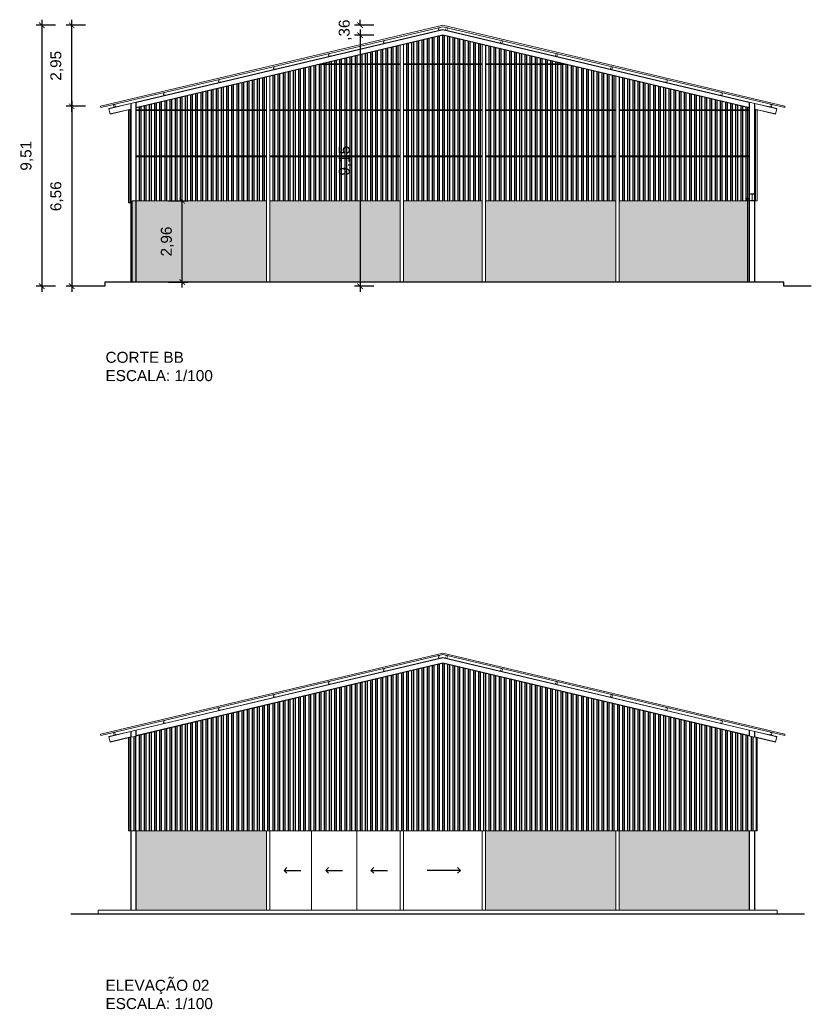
# Model space of a CAD drawing. Header units: inches. Extents: x 1286 to 7442, y -84 to 3420.
# Drawn here: x 2522.95 to 2551.81, y 58 to 94.05 of the extents above; entities that cross this region are included whole.
import ezdxf

# ---------------------------------------------------------------- set-up
doc = ezdxf.new("R2010")
doc.units = ezdxf.units.IN
doc.header["$LTSCALE"] = 3
doc.header["$MEASUREMENT"] = 0
for name, color, linetype, lineweight in [('ARQ_AÇO', 4, 'Continuous', 5), ('ARQ_ESQUADRIAS', 3, 'Continuous', 5), ('ARQ_PAREDE', 5, 'Continuous', 5), ('ARQ_VISTA', 2, 'Continuous', 5)]:
    doc.layers.add(name, color=color, linetype=linetype, lineweight=lineweight)
for name, color, linetype in [('ARQ_COTAS', 133, 'Continuous'), ('ARQ_HATCH', 8, 'Continuous'), ('ARQ_INDICAÇÃO', 133, 'Continuous'), ('ARQ_TEXTO', 133, 'Continuous')]:
    doc.layers.add(name, color=color, linetype=linetype)
doc.styles.add('1 - 200', font='arial.ttf', dxfattribs={"height": 0.4})
doc.dimstyles.new('1 - 200', dxfattribs={"dimtxt": 0.4, "dimasz": 0.2, "dimexe": 0.2, "dimexo": 0.2, "dimgap": 0.3, "dimtad": 1, "dimzin": 4, "dimtxsty": '1 - 200', "dimblk": 'ARCHTICK', "dimcen": 0.1, "dimdle": 0.2, "dimclrd": 256, "dimclre": 256, "dimclrt": 256, "dimazin": 0, "dimtfac": 1, "dimtix": 1, "dimtofl": 0, "dimtmove": 2, "dimatfit": 3, "dimldrblk": 'OPEN90', "dimfxl": 0.5, "dimfxlon": 1, "dimtolj": 1, "dimtzin": 0, "dimlwd": -1, "dimlwe": -1, "dimarcsym": 0})
pattern_1 = [(37.5, (0, 0), (-0.01259867, 0.385364754), [0, -0.304, 0, -0.34, 0, -0.325]), (7.5, (0, 0), (0.35395534, 0.56442921), [0, -0.164, 0, -0.274, 0, -0.105]), (327.5, (-0.246, 0), (0.622828372, 0.00113181), [0, -0.1, 0, -0.36, 0, -0.47]), (317.5, (-0.246, 0), (0.60122532, 0.17553511), [0, -0.05, 0, -0.236, 0, -0.27])]

# ---------------------------------------------------------------- blocks, each defined once
blk = doc.blocks.new('A$Cf1c9a2c4')
at = {"layer": 'ARQ_AÇO'}
blk.add_lwpolyline([(-0.01, 0.0025), (-0.01, 0.06), (0, 0.06), (0, -0.06), (-0.01, -0.06), (-0.01, -0.0025), (-0.25, -0.0025), (-0.25, -0.06), (-0.26, -0.06), (-0.26, 0.06), (-0.25, 0.06), (-0.25, 0.0025), (-0.01, 0.0025)], dxfattribs=at)
blk = doc.blocks.new('_ArchTick')
at = {"color": 0, "linetype": 'ByBlock', "const_width": 0.15}
blk.add_lwpolyline([(-0.5, -0.5), (0.5, 0.5)], dxfattribs=at)
blk = doc.blocks.new('_Open90')
at = {"color": 0, "linetype": 'ByBlock', "lineweight": -2}
for p, q in [((0, 0), (-1, 0)), ((-0.5, 0.5), (0, 0)), ((0, 0), (-0.5, -0.5))]:
    blk.add_line(p, q, dxfattribs=at)
blk = doc.blocks.new('*D211')
at = {"layer": 'ARQ_COTAS', "transparency": 16777216}
for p, q in [((2535.858, 93.495), (2535.158, 93.495)), ((2535.358, 93.695), (2535.358, 84.145)), ((2535.858, 84.345), (2535.158, 84.345))]:
    blk.add_line(p, q, dxfattribs=at)
at = {"layer": 'Defpoints', "color": 0, "transparency": 16777216}
for p in [(2538.374, 93.495), (2535.358, 84.345), (2551.305, 84.345)]:
    blk.add_point(p, dxfattribs=at)
at = {"layer": 'ARQ_COTAS', "transparency": 16777216, "xscale": 0.2, "yscale": 0.2, "zscale": 0.2}
for p, rotation in [((2535.358, 93.495), 90), ((2535.358, 84.345), 270)]:
    blk.add_blockref('_ArchTick', p, dxfattribs=dict(at, rotation=rotation))
at = {"layer": 'ARQ_COTAS', "transparency": 16777216, "insert": (2534.817, 88.92), "char_height": 0.4, "attachment_point": 5, "rotation": 90, "style": '1 - 200'}
blk.add_mtext('\\A1;9,15', dxfattribs=at)
blk = doc.blocks.new('*D212')
at = {"layer": 'ARQ_COTAS', "transparency": 16777216}
for p, q in [((2535.858, 93.855), (2535.158, 93.855)), ((2535.358, 93.855), (2535.358, 94.055)), ((2535.858, 93.495), (2535.158, 93.495)), ((2535.358, 93.495), (2535.358, 93.295))]:
    blk.add_line(p, q, dxfattribs=at)
at = {"layer": 'Defpoints', "color": 0, "transparency": 16777216}
for p in [(2535.358, 93.855), (2538.374, 93.855), (2538.374, 93.495)]:
    blk.add_point(p, dxfattribs=at)
at = {"layer": 'ARQ_COTAS', "transparency": 16777216, "xscale": 0.2, "yscale": 0.2, "zscale": 0.2}
for p, rotation in [((2535.358, 93.855), 270), ((2535.358, 93.495), 90)]:
    blk.add_blockref('_ArchTick', p, dxfattribs=dict(at, rotation=rotation))
at = {"layer": 'ARQ_COTAS', "transparency": 16777216, "insert": (2534.817, 93.675), "char_height": 0.4, "attachment_point": 5, "rotation": 90, "style": '1 - 200'}
blk.add_mtext('\\A1;,36', dxfattribs=at)
blk = doc.blocks.new('*D213')
at = {"layer": 'ARQ_COTAS', "transparency": 16777216}
for p, q in [((2528.874, 84.295), (2528.874, 87.655)), ((2528.374, 87.455), (2529.074, 87.455)), ((2528.374, 84.495), (2529.074, 84.495))]:
    blk.add_line(p, q, dxfattribs=at)
at = {"layer": 'Defpoints', "color": 0, "transparency": 16777216}
for p in [(2527.189, 87.455), (2528.874, 87.455), (2527.189, 84.495)]:
    blk.add_point(p, dxfattribs=at)
at = {"layer": 'ARQ_COTAS', "transparency": 16777216, "xscale": 0.2, "yscale": 0.2, "zscale": 0.2}
for p, rotation in [((2528.874, 87.455), 90), ((2528.874, 84.495), 270)]:
    blk.add_blockref('_ArchTick', p, dxfattribs=dict(at, rotation=rotation))
at = {"layer": 'ARQ_COTAS', "transparency": 16777216, "insert": (2528.333, 85.975), "char_height": 0.4, "attachment_point": 5, "rotation": 90, "style": '1 - 200'}
blk.add_mtext('\\A1;2,96', dxfattribs=at)
blk = doc.blocks.new('*D214')
at = {"layer": 'ARQ_COTAS', "transparency": 16777216}
for p, q in [((2525.345, 90.902), (2524.645, 90.902)), ((2524.845, 91.102), (2524.845, 84.145)), ((2525.345, 84.345), (2524.645, 84.345))]:
    blk.add_line(p, q, dxfattribs=at)
at = {"layer": 'Defpoints', "color": 0, "transparency": 16777216}
for p in [(2525.899, 90.902), (2524.845, 84.345), (2550.805, 84.345)]:
    blk.add_point(p, dxfattribs=at)
at = {"layer": 'ARQ_COTAS', "transparency": 16777216, "xscale": 0.2, "yscale": 0.2, "zscale": 0.2}
for p, rotation in [((2524.845, 90.902), 90), ((2524.845, 84.345), 270)]:
    blk.add_blockref('_ArchTick', p, dxfattribs=dict(at, rotation=rotation))
at = {"layer": 'ARQ_COTAS', "transparency": 16777216, "insert": (2524.304, 87.624), "char_height": 0.4, "attachment_point": 5, "rotation": 90, "style": '1 - 200'}
blk.add_mtext('\\A1;6,56', dxfattribs=at)
blk = doc.blocks.new('*D215')
at = {"layer": 'ARQ_COTAS', "transparency": 16777216}
for p, q in [((2525.345, 93.855), (2524.645, 93.855)), ((2524.845, 90.702), (2524.845, 94.055)), ((2525.345, 90.902), (2524.645, 90.902))]:
    blk.add_line(p, q, dxfattribs=at)
at = {"layer": 'Defpoints', "color": 0, "transparency": 16777216}
for p in [(2524.845, 93.855), (2538.374, 93.855), (2525.899, 90.902)]:
    blk.add_point(p, dxfattribs=at)
at = {"layer": 'ARQ_COTAS', "transparency": 16777216, "xscale": 0.2, "yscale": 0.2, "zscale": 0.2}
for p, rotation in [((2524.845, 93.855), 90), ((2524.845, 90.902), 270)]:
    blk.add_blockref('_ArchTick', p, dxfattribs=dict(at, rotation=rotation))
at = {"layer": 'ARQ_COTAS', "transparency": 16777216, "insert": (2524.304, 92.378), "char_height": 0.4, "attachment_point": 5, "rotation": 90, "style": '1 - 200'}
blk.add_mtext('\\A1;2,95', dxfattribs=at)
blk = doc.blocks.new('*D216')
at = {"layer": 'ARQ_COTAS', "transparency": 16777216}
for p, q in [((2524.256, 93.855), (2523.556, 93.855)), ((2523.756, 94.055), (2523.756, 84.145)), ((2524.256, 84.345), (2523.556, 84.345))]:
    blk.add_line(p, q, dxfattribs=at)
at = {"layer": 'Defpoints', "color": 0, "transparency": 16777216}
for p in [(2538.374, 93.855), (2523.756, 84.345), (2551.305, 84.345)]:
    blk.add_point(p, dxfattribs=at)
at = {"layer": 'ARQ_COTAS', "transparency": 16777216, "xscale": 0.2, "yscale": 0.2, "zscale": 0.2}
for p, rotation in [((2523.756, 93.855), 90), ((2523.756, 84.345), 270)]:
    blk.add_blockref('_ArchTick', p, dxfattribs=dict(at, rotation=rotation))
at = {"layer": 'ARQ_COTAS', "transparency": 16777216, "insert": (2523.216, 89.1), "char_height": 0.4, "attachment_point": 5, "rotation": 90, "style": '1 - 200'}
blk.add_mtext('\\A1;9,51', dxfattribs=at)

msp = doc.modelspace()

# ---------------------------------------------------------------- hatches: boundary and pattern name
at = {"layer": 'ARQ_HATCH'}
h = msp.add_hatch(dxfattribs=at)
h.set_pattern_fill('ANSI32', color=250, scale=0.5, angle=45)
h.paths.add_polyline_path([(2531.949, 89.064), (2527.199, 89.064), (2527.199, 87.455), (2531.949, 87.455)])
h.paths.add_polyline_path([(2531.949, 90.744), (2527.199, 90.744), (2527.199, 89.094), (2531.949, 89.094)])
h.paths.add_polyline_path([(2531.949, 91.974), (2527.199, 90.85), (2527.199, 90.774), (2531.949, 90.774)])
h.paths.add_polyline_path([(2536.819, 92.423), (2533.844, 92.423), (2532.069, 92.003), (2532.069, 90.774), (2536.819, 90.774)])
h.paths.add_polyline_path([(2536.819, 90.744), (2532.069, 90.744), (2532.069, 89.094), (2536.819, 89.094)])
h.paths.add_polyline_path([(2536.819, 89.064), (2532.069, 89.064), (2532.069, 87.455), (2536.819, 87.455)])
h.paths.add_polyline_path([(2539.809, 89.064), (2536.939, 89.064), (2536.939, 87.455), (2539.809, 87.455)])
h.paths.add_polyline_path([(2539.809, 90.744), (2536.939, 90.744), (2536.939, 89.094), (2539.809, 89.094)])
h.paths.add_polyline_path([(2539.809, 92.423), (2536.939, 92.423), (2536.939, 90.774), (2539.809, 90.774)])
h.paths.add_polyline_path([(2538.374, 93.495), (2536.939, 93.155), (2536.939, 92.453), (2539.809, 92.453), (2539.809, 93.155)])
h.paths.add_polyline_path([(2536.819, 93.127), (2533.971, 92.453), (2536.819, 92.453)])
h.paths.add_polyline_path([(2539.929, 93.127), (2539.929, 92.453), (2542.777, 92.453)])
h.paths.add_polyline_path([(2544.679, 92.003), (2542.904, 92.423), (2539.929, 92.423), (2539.929, 90.774), (2544.679, 90.774)])
h.paths.add_polyline_path([(2544.679, 90.744), (2539.929, 90.744), (2539.929, 89.094), (2544.679, 89.094)])
h.paths.add_polyline_path([(2544.679, 89.064), (2539.929, 89.064), (2539.929, 87.455), (2544.679, 87.455)])
h.paths.add_polyline_path([(2549.549, 89.064), (2544.799, 89.064), (2544.799, 87.455), (2549.459, 87.455), (2549.459, 87.555), (2549.549, 87.555)])
h.paths.add_polyline_path([(2549.549, 90.744), (2544.799, 90.744), (2544.799, 89.094), (2549.549, 89.094)])
h.paths.add_polyline_path([(2544.799, 91.974), (2544.799, 90.774), (2549.549, 90.774), (2549.549, 90.85)])
h = msp.add_hatch(dxfattribs=at)
h.set_pattern_fill('AR-SAND', color=250, scale=0.2)
h.set_pattern_definition(pattern_1)
h.paths.add_polyline_path([(2549.479, 87.455), (2549.459, 87.455), (2544.799, 87.455), (2544.799, 84.495), (2549.479, 84.495)])
h.paths.add_polyline_path([(2544.679, 87.455), (2539.929, 87.455), (2539.929, 84.495), (2544.679, 84.495)])
h.paths.add_polyline_path([(2539.809, 87.455), (2536.939, 87.455), (2536.939, 84.495), (2539.809, 84.495)])
h.paths.add_polyline_path([(2536.819, 87.455), (2532.069, 87.455), (2532.069, 84.495), (2536.819, 84.495)])
h.paths.add_polyline_path([(2531.949, 87.455), (2527.199, 87.455), (2527.199, 84.495), (2531.949, 84.495)])
h = msp.add_hatch(dxfattribs=at)
h.set_pattern_fill('ANSI32', color=2, scale=0.5, angle=45)
h.paths.add_polyline_path([(2549.829, 67.888), (2549.749, 67.907), (2538.374, 70.61), (2526.919, 67.888), (2526.919, 64.499), (2549.829, 64.499)])
h = msp.add_hatch(dxfattribs=at)
h.set_pattern_fill('AR-SAND', scale=0.2)
h.set_pattern_definition(pattern_1)
h.paths.add_polyline_path([(2549.549, 64.499), (2544.799, 64.499), (2544.799, 61.61), (2549.549, 61.61)])
h.paths.add_polyline_path([(2544.679, 64.499), (2539.929, 64.499), (2539.929, 61.61), (2544.679, 61.61)])
h.paths.add_polyline_path([(2531.949, 64.499), (2527.199, 64.499), (2527.199, 61.61), (2531.949, 61.61)])
at = {"layer": 'ARQ_PAREDE'}
h = msp.add_hatch(color=8, dxfattribs=at)
h.dxf.hatch_style = 1
h.paths.add_polyline_path([(2527.189, 87.455), (2527.049, 87.455), (2527.049, 84.495), (2527.189, 84.495)])

# ---------------------------------------------------------------- linework, layer by layer
at = {"color": 6}
for points in [[(2551.805, 84.345), (2550.805, 84.345), (2550.805, 84.495), (2526.055, 84.495), (2526.055, 84.345), (2525.055, 84.345)], [(2551.559, 61.46), (2524.815, 61.46)]]:
    msp.add_lwpolyline(points, dxfattribs=at)
at = {"layer": 'ARQ_AÇO'}
for points in [[(2538.374, 93.855), (2525.899, 90.902), (2525.911, 90.853), (2538.374, 93.803), (2550.838, 90.853), (2550.849, 90.902), (2538.374, 93.855)], [(2526.919, 67.888), (2526.919, 64.499), (2526.969, 64.499)]]:
    msp.add_lwpolyline(points, dxfattribs=at)
for points in [[(2538.254, 93.775), (2538.205, 93.763), (2538.228, 93.666), (2538.277, 93.678), (2538.271, 93.702), (2538.269, 93.701), (2538.274, 93.679), (2538.23, 93.668), (2538.208, 93.762), (2538.252, 93.773), (2538.258, 93.75), (2538.26, 93.751)], [(2538.494, 93.775), (2538.543, 93.763), (2538.52, 93.666), (2538.471, 93.678), (2538.477, 93.702), (2538.479, 93.701), (2538.474, 93.679), (2538.519, 93.668), (2538.541, 93.762), (2538.496, 93.773), (2538.491, 93.75), (2538.489, 93.751)], [(2536.248, 93.3), (2536.199, 93.289), (2536.222, 93.191), (2536.271, 93.203), (2536.265, 93.227), (2536.263, 93.227), (2536.269, 93.204), (2536.224, 93.194), (2536.202, 93.287), (2536.247, 93.298), (2536.252, 93.275), (2536.254, 93.276)], [(2540.5, 93.3), (2540.549, 93.289), (2540.526, 93.191), (2540.477, 93.203), (2540.483, 93.227), (2540.485, 93.227), (2540.48, 93.204), (2540.524, 93.194), (2540.546, 93.287), (2540.502, 93.298), (2540.496, 93.275), (2540.494, 93.276)], [(2534.242, 92.825), (2534.194, 92.814), (2534.217, 92.717), (2534.265, 92.728), (2534.26, 92.752), (2534.258, 92.752), (2534.263, 92.73), (2534.218, 92.719), (2534.196, 92.812), (2534.241, 92.823), (2534.246, 92.801), (2534.248, 92.801)], [(2542.506, 92.825), (2542.555, 92.814), (2542.532, 92.717), (2542.483, 92.728), (2542.489, 92.752), (2542.491, 92.752), (2542.485, 92.73), (2542.53, 92.719), (2542.552, 92.812), (2542.507, 92.823), (2542.502, 92.801), (2542.5, 92.801)], [(2532.237, 92.351), (2532.188, 92.339), (2532.211, 92.242), (2532.26, 92.253), (2532.254, 92.278), (2532.252, 92.277), (2532.257, 92.255), (2532.212, 92.244), (2532.19, 92.338), (2532.235, 92.348), (2532.24, 92.326), (2532.242, 92.326)], [(2544.512, 92.351), (2544.56, 92.339), (2544.537, 92.242), (2544.489, 92.253), (2544.494, 92.278), (2544.496, 92.277), (2544.491, 92.255), (2544.536, 92.244), (2544.558, 92.338), (2544.513, 92.348), (2544.508, 92.326), (2544.506, 92.326)], [(2530.231, 91.876), (2530.182, 91.864), (2530.205, 91.767), (2530.254, 91.779), (2530.248, 91.803), (2530.246, 91.803), (2530.251, 91.78), (2530.207, 91.77), (2530.185, 91.863), (2530.229, 91.874), (2530.235, 91.851), (2530.237, 91.852)], [(2546.517, 91.876), (2546.566, 91.864), (2546.543, 91.767), (2546.494, 91.779), (2546.5, 91.803), (2546.502, 91.803), (2546.497, 91.78), (2546.542, 91.77), (2546.564, 91.863), (2546.519, 91.874), (2546.514, 91.851), (2546.512, 91.852)], [(2528.225, 91.401), (2528.176, 91.39), (2528.199, 91.292), (2528.248, 91.304), (2528.242, 91.328), (2528.24, 91.328), (2528.246, 91.305), (2528.201, 91.295), (2528.179, 91.388), (2528.224, 91.399), (2528.229, 91.376), (2528.231, 91.377)], [(2548.523, 91.401), (2548.572, 91.39), (2548.549, 91.292), (2548.5, 91.304), (2548.506, 91.328), (2548.508, 91.328), (2548.503, 91.305), (2548.547, 91.295), (2548.569, 91.388), (2548.525, 91.399), (2548.519, 91.376), (2548.517, 91.377)], [(2526.419, 90.974), (2526.371, 90.962), (2526.394, 90.865), (2526.442, 90.877), (2526.437, 90.901), (2526.435, 90.9), (2526.44, 90.878), (2526.395, 90.867), (2526.373, 90.961), (2526.418, 90.971), (2526.423, 90.949), (2526.425, 90.95)], [(2550.329, 90.974), (2550.378, 90.962), (2550.354, 90.865), (2550.306, 90.877), (2550.312, 90.901), (2550.314, 90.9), (2550.308, 90.878), (2550.353, 90.867), (2550.375, 90.961), (2550.33, 90.971), (2550.325, 90.949), (2550.323, 90.95)], [(2526.919, 87.385), (2526.969, 87.385), (2526.969, 90.774), (2526.919, 90.774)], [(2526.969, 90.774), (2526.999, 90.774), (2526.999, 90.744), (2526.969, 90.744)], [(2526.969, 90.774), (2526.999, 90.774), (2526.999, 90.744), (2526.969, 90.744)], [(2549.779, 90.774), (2549.749, 90.774), (2549.749, 90.744), (2549.779, 90.744)], [(2549.779, 90.774), (2549.749, 90.774), (2549.749, 90.744), (2549.779, 90.744)], [(2549.829, 87.455), (2549.779, 87.455), (2549.779, 90.774), (2549.829, 90.774)], [(2526.969, 89.094), (2526.999, 89.094), (2526.999, 89.064), (2526.969, 89.064)], [(2526.969, 89.094), (2526.999, 89.094), (2526.999, 89.064), (2526.969, 89.064)], [(2549.779, 89.094), (2549.749, 89.094), (2549.749, 89.064), (2549.779, 89.064)], [(2549.779, 89.094), (2549.749, 89.094), (2549.749, 89.064), (2549.779, 89.064)], [(2526.969, 87.385), (2526.999, 87.385), (2526.999, 87.415), (2526.969, 87.415)], [(2526.969, 87.385), (2526.999, 87.385), (2526.999, 87.415), (2526.969, 87.415)], [(2549.779, 87.455), (2549.749, 87.455), (2549.749, 87.485), (2549.779, 87.485)], [(2549.779, 87.455), (2549.749, 87.455), (2549.749, 87.485), (2549.779, 87.485)]]:
    msp.add_lwpolyline(points, close=True, dxfattribs=at)
at = {"layer": 'ARQ_ESQUADRIAS'}
msp.add_lwpolyline([(2549.529, 87.455), (2549.549, 87.455), (2549.549, 87.555), (2549.459, 87.555), (2549.459, 87.455), (2549.479, 87.455)], dxfattribs=at)
msp.add_lwpolyline([(2549.529, 87.515), (2549.479, 87.515), (2549.479, 84.495), (2549.529, 84.495)], close=True, dxfattribs=at)
at = {"layer": 'ARQ_PAREDE'}
msp.add_lwpolyline([(2527.049, 87.455), (2527.189, 87.455), (2527.189, 84.495), (2527.049, 84.495)], close=True, dxfattribs=at)
at = {"layer": 'ARQ_VISTA', "color": 7}
for p, q in [((2536.819, 84.495), (2536.819, 93.127)), ((2536.939, 84.495), (2536.939, 93.155)), ((2539.809, 84.495), (2539.809, 93.155)), ((2539.929, 84.495), (2539.929, 93.127)), ((2531.949, 84.495), (2531.949, 91.974)), ((2532.069, 84.495), (2532.069, 92.003)), ((2544.679, 84.495), (2544.679, 92.003)), ((2544.799, 84.495), (2544.799, 91.974)), ((2526.999, 64.499), (2526.999, 61.61)), ((2527.009, 64.499), (2527.009, 61.61)), ((2527.189, 64.499), (2527.189, 61.61)), ((2527.199, 64.499), (2527.199, 61.61)), ((2531.949, 61.61), (2531.949, 64.499)), ((2532.069, 61.61), (2532.069, 64.499)), ((2533.592, 61.61), (2533.592, 64.499)), ((2535.236, 61.61), (2535.236, 64.499)), ((2536.819, 61.61), (2536.819, 64.499)), ((2536.939, 61.61), (2536.939, 64.499)), ((2539.809, 61.61), (2539.809, 64.499)), ((2539.929, 61.61), (2539.929, 64.499)), ((2544.679, 61.61), (2544.679, 64.499)), ((2544.799, 61.61), (2544.799, 64.499)), ((2549.549, 64.499), (2549.549, 61.61)), ((2549.559, 64.499), (2549.559, 61.61)), ((2549.739, 64.499), (2549.739, 61.61)), ((2549.749, 64.499), (2549.749, 61.61))]:
    msp.add_line(p, q, dxfattribs=at)
at = {"layer": 'ARQ_VISTA', "color": 250}
for p, q in [((2536.819, 92.423), (2533.844, 92.423)), ((2536.819, 92.453), (2533.971, 92.453)), ((2539.809, 92.453), (2536.939, 92.453)), ((2539.809, 92.423), (2536.939, 92.423)), ((2542.777, 92.453), (2539.929, 92.453)), ((2542.904, 92.423), (2539.929, 92.423)), ((2531.949, 90.774), (2527.199, 90.774)), ((2531.949, 90.744), (2527.199, 90.744)), ((2536.819, 90.774), (2532.069, 90.774)), ((2536.819, 90.744), (2532.069, 90.744)), ((2539.809, 90.774), (2536.939, 90.774)), ((2539.809, 90.744), (2536.939, 90.744)), ((2544.679, 90.774), (2539.929, 90.774)), ((2544.679, 90.744), (2539.929, 90.744)), ((2549.549, 90.774), (2544.799, 90.774)), ((2549.549, 90.744), (2544.799, 90.744)), ((2531.949, 89.094), (2527.199, 89.094)), ((2536.819, 89.094), (2532.069, 89.094)), ((2539.809, 89.094), (2536.939, 89.094)), ((2544.679, 89.094), (2539.929, 89.094)), ((2549.549, 89.094), (2544.799, 89.094)), ((2531.949, 89.064), (2527.199, 89.064)), ((2536.819, 89.064), (2532.069, 89.064)), ((2539.809, 89.064), (2536.939, 89.064)), ((2544.679, 89.064), (2539.929, 89.064)), ((2549.549, 89.064), (2544.799, 89.064)), ((2531.949, 87.455), (2527.199, 87.455)), ((2536.819, 87.455), (2532.069, 87.455)), ((2539.809, 87.455), (2536.939, 87.455)), ((2544.679, 87.455), (2539.929, 87.455)), ((2549.549, 87.455), (2544.799, 87.455))]:
    msp.add_line(p, q, dxfattribs=at)
at = {"layer": 'ARQ_VISTA'}
for p, q in [((2526.999, 84.495), (2526.999, 91.008)), ((2527.009, 84.495), (2527.009, 91.011)), ((2527.189, 84.495), (2527.189, 91.053)), ((2527.199, 84.495), (2527.199, 91.056)), ((2549.549, 91.056), (2549.549, 84.495)), ((2549.559, 91.053), (2549.559, 84.495)), ((2549.739, 91.011), (2549.739, 84.495)), ((2549.749, 91.008), (2549.749, 84.495)), ((2536.819, 70.24), (2536.819, 70.242)), ((2536.939, 70.269), (2536.939, 70.27)), ((2539.809, 70.269), (2539.809, 70.27)), ((2539.929, 70.24), (2539.929, 70.242)), ((2533.861, 69.538), (2533.844, 69.538)), ((2533.988, 69.568), (2533.971, 69.568)), ((2542.777, 69.568), (2542.761, 69.568)), ((2542.904, 69.538), (2542.887, 69.538)), ((2531.949, 69.083), (2531.949, 69.089)), ((2532.069, 69.112), (2532.069, 69.117)), ((2544.679, 69.112), (2544.679, 69.117)), ((2544.799, 69.083), (2544.799, 69.089)), ((2527.189, 67.952), (2527.189, 68.168)), ((2527.199, 67.955), (2527.199, 68.17)), ((2549.549, 68.17), (2549.549, 67.955)), ((2549.559, 68.168), (2549.559, 67.952)), ((2526.999, 67.907), (2526.999, 68.123)), ((2527.009, 67.91), (2527.009, 68.125)), ((2549.739, 68.125), (2549.739, 67.91)), ((2549.749, 68.123), (2549.749, 67.907))]:
    msp.add_line(p, q, dxfattribs=at)
for points in [[(2527.199, 91.056), (2538.374, 93.701), (2549.549, 91.056)], [(2549.549, 91.045), (2538.374, 93.69), (2527.199, 91.045)], [(2527.199, 90.86), (2538.374, 93.505), (2549.549, 90.86)], [(2549.549, 90.85), (2538.374, 93.495), (2527.199, 90.85)], [(2526.999, 91.008), (2526.199, 90.819)], [(2526.999, 90.998), (2526.201, 90.809)], [(2526.999, 91.008), (2527.199, 91.056)], [(2549.749, 91.008), (2549.549, 91.056)], [(2549.749, 91.008), (2550.549, 90.819)], [(2549.749, 90.998), (2550.547, 90.809)], [(2526.199, 90.819), (2526.247, 90.615), (2526.999, 90.793)], [(2526.999, 90.803), (2526.245, 90.624)], [(2550.549, 90.819), (2550.501, 90.615), (2549.749, 90.793)], [(2549.749, 90.803), (2550.503, 90.624)], [(2538.374, 70.969), (2525.899, 68.017), (2525.911, 67.968), (2538.374, 70.918), (2550.838, 67.968), (2550.849, 68.017), (2538.374, 70.969)], [(2527.199, 68.17), (2538.374, 70.815), (2549.549, 68.17)], [(2549.549, 68.16), (2538.374, 70.805), (2527.199, 68.16)], [(2526.919, 64.499), (2549.829, 64.499), (2549.829, 67.888), (2538.374, 70.61), (2526.919, 67.888), (2526.919, 64.499)], [(2527.199, 67.975), (2538.374, 70.62), (2549.549, 67.975)], [(2549.549, 67.965), (2538.374, 70.61), (2527.199, 67.965)], [(2526.999, 68.123), (2527.199, 68.17)], [(2549.749, 68.123), (2549.549, 68.17)], [(2526.999, 68.123), (2526.199, 67.934)], [(2526.199, 67.934), (2526.247, 67.729), (2526.999, 67.907)], [(2526.999, 68.113), (2526.201, 67.924)], [(2526.999, 67.917), (2526.245, 67.739)], [(2549.749, 68.123), (2550.549, 67.934)], [(2549.749, 68.113), (2550.547, 67.924)], [(2550.549, 67.934), (2550.501, 67.729), (2549.749, 67.907)], [(2549.749, 67.917), (2550.503, 67.739)], [(2549.829, 67.888), (2549.829, 64.499), (2549.779, 64.499)]]:
    msp.add_lwpolyline(points, dxfattribs=at)
for points in [[(2538.254, 70.89), (2538.205, 70.878), (2538.228, 70.781), (2538.277, 70.792), (2538.271, 70.817), (2538.269, 70.816), (2538.274, 70.794), (2538.23, 70.783), (2538.208, 70.877), (2538.252, 70.887), (2538.258, 70.865), (2538.26, 70.865)], [(2538.494, 70.89), (2538.543, 70.878), (2538.52, 70.781), (2538.471, 70.792), (2538.477, 70.817), (2538.479, 70.816), (2538.474, 70.794), (2538.519, 70.783), (2538.541, 70.877), (2538.496, 70.887), (2538.491, 70.865), (2538.489, 70.865)], [(2536.248, 70.415), (2536.199, 70.403), (2536.222, 70.306), (2536.271, 70.317), (2536.265, 70.342), (2536.263, 70.341), (2536.269, 70.319), (2536.224, 70.308), (2536.202, 70.402), (2536.247, 70.412), (2536.252, 70.39), (2536.254, 70.39)], [(2540.5, 70.415), (2540.549, 70.403), (2540.526, 70.306), (2540.477, 70.317), (2540.483, 70.342), (2540.485, 70.341), (2540.48, 70.319), (2540.524, 70.308), (2540.546, 70.402), (2540.502, 70.412), (2540.496, 70.39), (2540.494, 70.39)], [(2534.242, 69.94), (2534.194, 69.929), (2534.217, 69.831), (2534.265, 69.843), (2534.26, 69.867), (2534.258, 69.867), (2534.263, 69.844), (2534.218, 69.834), (2534.196, 69.927), (2534.241, 69.938), (2534.246, 69.915), (2534.248, 69.916)], [(2542.506, 69.94), (2542.555, 69.929), (2542.532, 69.831), (2542.483, 69.843), (2542.489, 69.867), (2542.491, 69.867), (2542.485, 69.844), (2542.53, 69.834), (2542.552, 69.927), (2542.507, 69.938), (2542.502, 69.915), (2542.5, 69.916)], [(2532.237, 69.465), (2532.188, 69.454), (2532.211, 69.357), (2532.26, 69.368), (2532.254, 69.392), (2532.252, 69.392), (2532.257, 69.37), (2532.212, 69.359), (2532.19, 69.452), (2532.235, 69.463), (2532.24, 69.441), (2532.242, 69.441)], [(2544.512, 69.465), (2544.56, 69.454), (2544.537, 69.357), (2544.489, 69.368), (2544.494, 69.392), (2544.496, 69.392), (2544.491, 69.37), (2544.536, 69.359), (2544.558, 69.452), (2544.513, 69.463), (2544.508, 69.441), (2544.506, 69.441)], [(2530.231, 68.991), (2530.182, 68.979), (2530.205, 68.882), (2530.254, 68.893), (2530.248, 68.918), (2530.246, 68.917), (2530.251, 68.895), (2530.207, 68.884), (2530.185, 68.978), (2530.229, 68.988), (2530.235, 68.966), (2530.237, 68.966)], [(2546.517, 68.991), (2546.566, 68.979), (2546.543, 68.882), (2546.494, 68.893), (2546.5, 68.918), (2546.502, 68.917), (2546.497, 68.895), (2546.542, 68.884), (2546.564, 68.978), (2546.519, 68.988), (2546.514, 68.966), (2546.512, 68.966)], [(2528.225, 68.516), (2528.176, 68.504), (2528.199, 68.407), (2528.248, 68.419), (2528.242, 68.443), (2528.24, 68.442), (2528.246, 68.42), (2528.201, 68.409), (2528.179, 68.503), (2528.224, 68.513), (2528.229, 68.491), (2528.231, 68.492)], [(2548.523, 68.516), (2548.572, 68.504), (2548.549, 68.407), (2548.5, 68.419), (2548.506, 68.443), (2548.508, 68.442), (2548.503, 68.42), (2548.547, 68.409), (2548.569, 68.503), (2548.525, 68.513), (2548.519, 68.491), (2548.517, 68.492)], [(2526.419, 68.088), (2526.371, 68.077), (2526.394, 67.98), (2526.442, 67.991), (2526.437, 68.016), (2526.435, 68.015), (2526.44, 67.993), (2526.395, 67.982), (2526.373, 68.075), (2526.418, 68.086), (2526.423, 68.064), (2526.425, 68.064)], [(2550.329, 68.088), (2550.378, 68.077), (2550.354, 67.98), (2550.306, 67.991), (2550.312, 68.016), (2550.314, 68.015), (2550.308, 67.993), (2550.353, 67.982), (2550.375, 68.075), (2550.33, 68.086), (2550.325, 68.064), (2550.323, 68.064)]]:
    msp.add_lwpolyline(points, close=True, dxfattribs=at)
at = {"layer": 'ARQ_VISTA', "color": 3}
msp.add_lwpolyline([(2550.559, 61.46), (2550.559, 61.61), (2525.815, 61.61), (2525.815, 61.46)], dxfattribs=at)

# ---------------------------------------------------------------- block references
at = {"layer": 'ARQ_AÇO', "xscale": -1, "rotation": 90}
msp.add_blockref('A$Cf1c9a2c4', (2549.649, 87.455), dxfattribs=at)

# ---------------------------------------------------------------- texts
at = {"layer": 'ARQ_TEXTO', "char_height": 0.4, "attachment_point": 1, "style": '1 - 200'}
for s, insert in [('CORTE BB\\PESCALA: 1/100', (2526.078, 81.954)), ('ELEVAÇÃO 02\\PESCALA: 1/100', (2526.078, 59.068))]:
    msp.add_mtext_dynamic_manual_height_columns(s, width=6.22474, gutter_width=10, heights=[0], dxfattribs=dict(at, insert=insert))

# ---------------------------------------------------------------- dimensions: what is measured, and where the dimension line sits
at = {"layer": 'ARQ_COTAS'}
for base, p1, p2, picture, middle in [((2523.756, 84.345), (2538.374, 93.855), (2551.305, 84.345), '*D216', (2523.216, 89.1)), ((2524.845, 93.855), (2525.899, 90.902), (2538.374, 93.855), '*D215', (2524.304, 92.378)), ((2535.358, 93.855), (2538.374, 93.495), (2538.374, 93.855), '*D212', (2534.817, 93.675)), ((2535.358, 84.345), (2538.374, 93.495), (2551.305, 84.345), '*D211', (2534.817, 88.92)), ((2524.845, 84.345), (2525.899, 90.902), (2550.805, 84.345), '*D214', (2524.304, 87.624)), ((2528.874, 87.455), (2527.189, 84.495), (2527.189, 87.455), '*D213', (2528.333, 85.975))]:
    dim = msp.add_linear_dim(base=base, p1=p1, p2=p2, angle=90, dimstyle='1 - 200', dxfattribs=at)
    dim.commit()
    dim.dimension.update_dxf_attribs({"geometry": picture, "text_midpoint": middle})

# ---------------------------------------------------------------- leaders
at = {"layer": 'ARQ_INDICAÇÃO'}
for points in [[(2532.59, 63.055), (2533.194, 63.055)], [(2534.113, 63.055), (2534.717, 63.055)], [(2535.756, 63.055), (2536.36, 63.055)], [(2539.016, 63.055), (2537.808, 63.055)]]:
    msp.add_leader(points, dimstyle='1 - 200', override={"dimgap": 0.3, "dimtad": 0}, dxfattribs=at)

doc.saveas('drawing.dxf')
